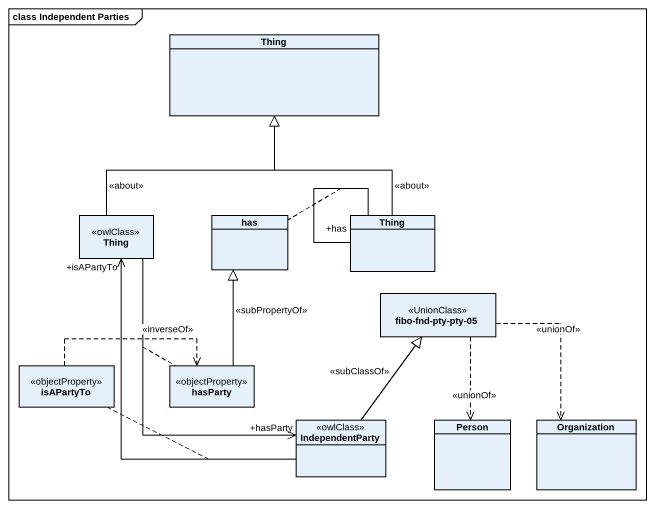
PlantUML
@startuml
mainframe class Independent Parties
hide circle
hide empty members
class Thing
class "Thing" as Thing_2 <<owlClass>>
class has
class "Thing" as Thing_3
class "fibo-fnd-pty-pty-05" as fibo_fnd_pty_pty_05 <<UnionClass>>
class isAPartyTo <<objectProperty>>
class hasParty <<objectProperty>>
class IndependentParty <<owlClass>>
class "Person" as Person_
class Organization
Thing_2 -up-|> Thing : <<about>>
Thing_2 --> "+hasParty" IndependentParty
(Thing_2, IndependentParty) .. hasParty
Thing_3 -up-|> Thing : <<about>>
Thing_3 -- "+has" Thing_3
(Thing_3, Thing_3) .. has
fibo_fnd_pty_pty_05 ..> Person_ : <<unionOf>>
fibo_fnd_pty_pty_05 ..> Organization : <<unionOf>>
isAPartyTo .right.> hasParty : <<inverseOf>>
hasParty -up-|> has : <<subPropertyOf>>
IndependentParty -up-> "+isAPartyTo" Thing_2
(IndependentParty, Thing_2) .. isAPartyTo
IndependentParty -up-|> fibo_fnd_pty_pty_05 : <<subClassOf>>
@enduml
